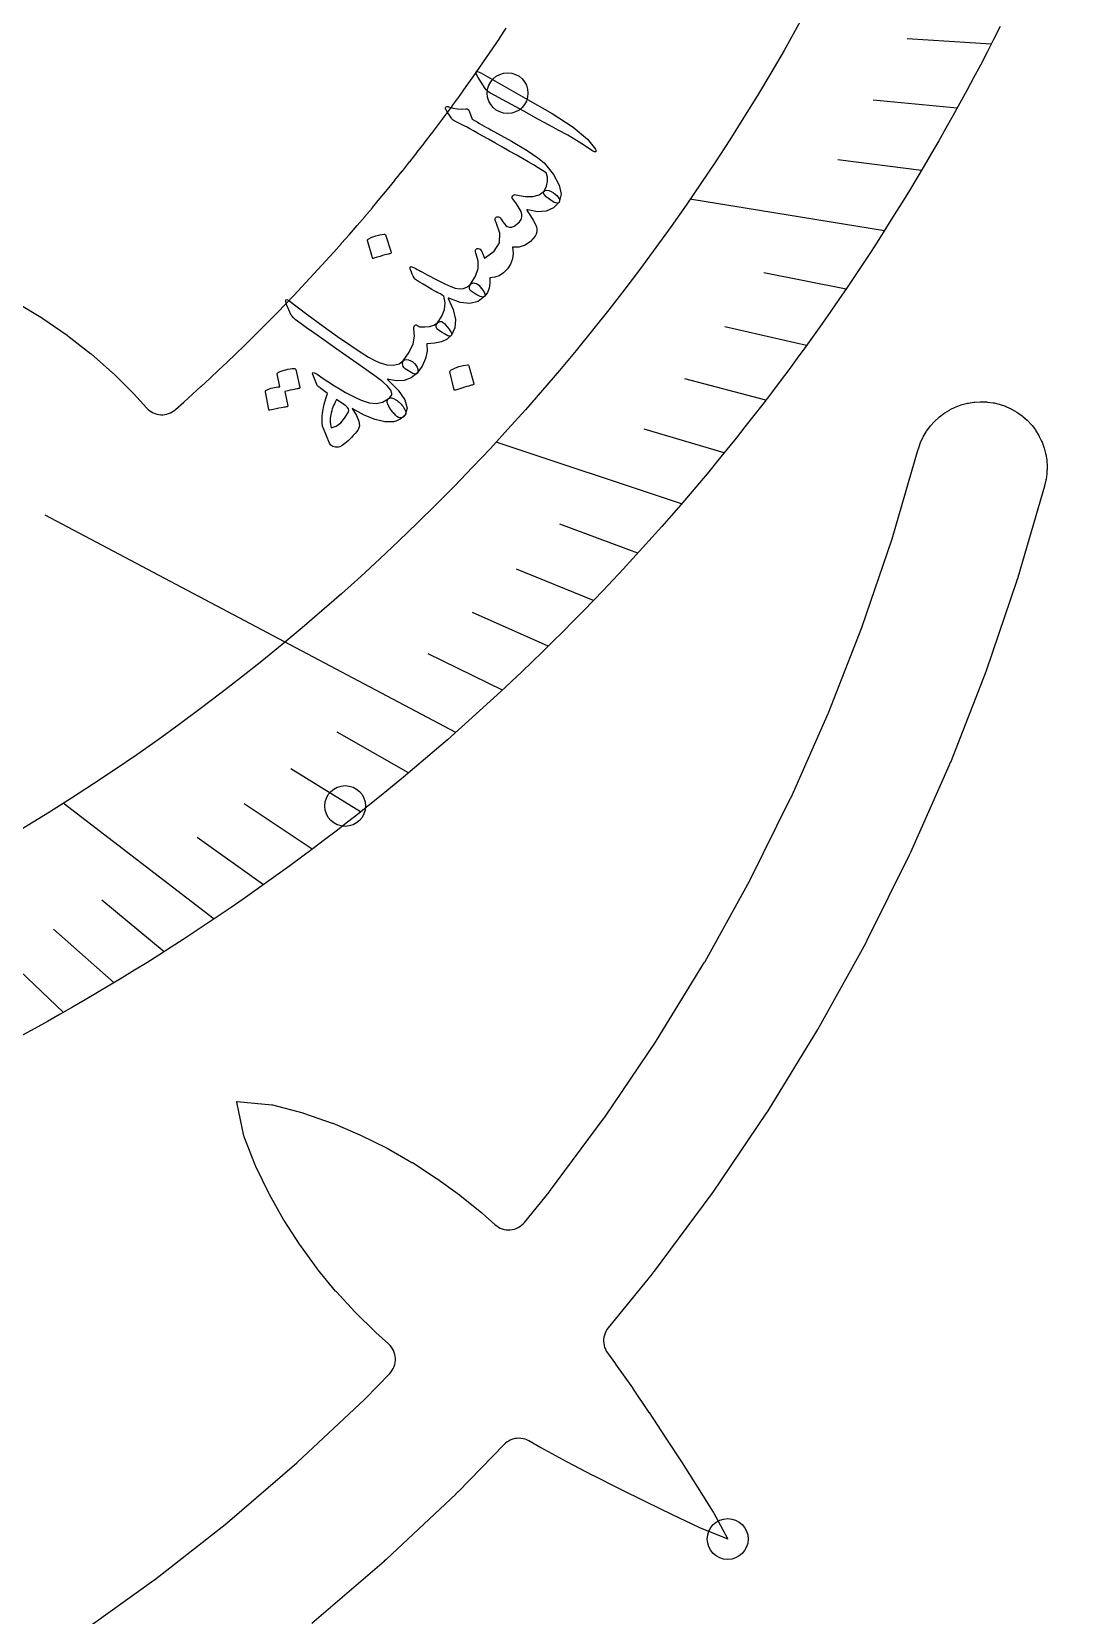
# Model space of a CAD drawing. Header units: millimetres. Extents: x -40.3 to 40.3, y -40.3 to 40.3.
# Drawn here: x 13.85 to 26.6, y -20.91 to -1.49 of the extents above; entities that cross this region are included whole.
import ezdxf

# ---------------------------------------------------------------- set-up
doc = ezdxf.new("R2010")
doc.units = ezdxf.units.MM
for name, color, linetype in [('CUT_INNER', 6, 'Continuous'), ('ENGRAVE', 7, 'Continuous'), ('ENGRAVE_FINE', 8, 'Continuous'), ('TEXT', 5, 'Continuous')]:
    doc.layers.add(name, color=color, linetype=linetype)

msp = doc.modelspace()

# ---------------------------------------------------------------- linework, layer by layer
at = {"layer": 'CUT_INNER'}
for points in [[(13.6619, -4.8098), (13.9798, -5.0005), (13.9865, -5.0049), (14.2849, -5.211), (14.2909, -5.2154), (14.5715, -5.4351), (14.577, -5.4397), (14.8409, -5.6719), (14.846, -5.6767), (15.0939, -5.9209), (15.0986, -5.9258), (15.2604, -6.1033), (15.2776, -6.1205), (15.2965, -6.1359), (15.3167, -6.1494), (15.3382, -6.1609), (15.3607, -6.1702), (15.384, -6.1773), (15.4078, -6.1821), (15.4321, -6.1846), (15.4564, -6.1847), (15.4807, -6.1824), (15.5046, -6.1778), (15.5279, -6.1709), (15.5505, -6.1617), (15.572, -6.1504), (15.5924, -6.137), (15.6114, -6.1217), (15.7137, -6.0307), (15.7148, -6.0296), (15.8211, -5.9339), (15.8222, -5.9329), (15.9279, -5.8365), (15.9291, -5.8355), (16.0341, -5.7385), (16.0353, -5.7374), (16.1398, -5.6397), (16.1409, -5.6387), (16.2448, -5.5404), (16.2459, -5.5393), (16.3492, -5.4404), (16.3503, -5.4393), (16.4529, -5.3398), (16.454, -5.3387), (16.5561, -5.2385), (16.5572, -5.2374), (16.6586, -5.1366), (16.6597, -5.1355), (16.7605, -5.0341), (16.7616, -5.033), (16.8618, -4.9309), (16.8629, -4.9298), (16.9625, -4.8271), (16.9635, -4.826), (17.0625, -4.7227), (17.0635, -4.7216), (17.1618, -4.6177), (17.1629, -4.6166), (17.2605, -4.5121), (17.2616, -4.511), (17.3586, -4.4059), (17.3596, -4.4048), (17.456, -4.2991), (17.457, -4.298), (17.5528, -4.1917), (17.5538, -4.1906), (17.6489, -4.0837), (17.6499, -4.0826), (17.7443, -3.9751), (17.7453, -3.974), (17.8391, -3.866), (17.8401, -3.8648), (17.9331, -3.7562), (17.9341, -3.755), (18.0266, -3.6459), (18.0275, -3.6447), (18.1193, -3.535), (18.1203, -3.5338), (18.2113, -3.4235), (18.2123, -3.4223), (18.3027, -3.3115), (18.3037, -3.3103), (18.3934, -3.1989), (18.3944, -3.1977), (18.4834, -3.0858), (18.4843, -3.0846), (18.5727, -2.9721), (18.5736, -2.9709), (18.6613, -2.8579), (18.6622, -2.8567), (18.7492, -2.7431), (18.7501, -2.7419), (18.8363, -2.6278), (18.8373, -2.6266), (18.9228, -2.5119), (18.9237, -2.5107), (19.0086, -2.3956), (19.0095, -2.3943), (19.0936, -2.2787), (19.0945, -2.2774), (19.1779, -2.1613), (19.1788, -2.16), (19.2615, -2.0433), (19.2624, -2.0421), (19.3444, -1.9249), (19.3453, -1.9236), (19.4266, -1.8059), (19.4274, -1.8047), (19.508, -1.6865), (19.5089, -1.6852), (19.5887, -1.5665), (19.5895, -1.5653), (19.6686, -1.4461)], [(25.7269, -1.4258), (25.6469, -1.5835), (25.566, -1.7406), (25.4842, -1.8972), (25.4013, -2.0533), (25.3176, -2.2089), (25.2328, -2.364), (25.1471, -2.5186), (25.0605, -2.6726), (24.9729, -2.8261), (24.8844, -2.9791), (24.795, -3.1315), (24.7046, -3.2833), (24.6133, -3.4347), (24.521, -3.5854), (24.4279, -3.7356), (24.3338, -3.8852), (24.2388, -4.0342), (24.1429, -4.1826), (24.046, -4.3305), (23.9483, -4.4777), (23.8497, -4.6243), (23.7501, -4.7704), (23.6497, -4.9158), (23.5484, -5.0606), (23.4462, -5.2048), (23.3431, -5.3483), (23.2392, -5.4912), (23.1343, -5.6335), (23.0286, -5.7751), (22.9221, -5.9161), (22.8146, -6.0564), (22.7063, -6.1961), (22.5972, -6.3351), (22.4872, -6.4734), (22.3763, -6.611), (22.2646, -6.748), (22.1521, -6.8843), (22.0387, -7.0198), (21.9245, -7.1547), (21.8095, -7.2889), (21.6937, -7.4224), (21.577, -7.5551), (21.4596, -7.6872), (21.3413, -7.8185), (21.2222, -7.9491), (21.1023, -8.0789), (20.9817, -8.208), (20.8602, -8.3364), (20.7379, -8.464), (20.6149, -8.5909), (20.4911, -8.717), (20.3665, -8.8423), (20.2412, -8.9669), (20.1151, -9.0907), (19.9882, -9.2138), (19.8606, -9.336), (19.7322, -9.4575), (19.6031, -9.5782), (19.4733, -9.6981), (19.3427, -9.8171), (19.2114, -9.9354), (19.0794, -10.0529), (18.9466, -10.1696), (18.8132, -10.2854), (18.679, -10.4004), (18.5441, -10.5146), (18.4086, -10.628), (18.2723, -10.7405), (18.1354, -10.8522), (17.9977, -10.9631), (17.8594, -11.0731), (17.7204, -11.1823), (17.5808, -11.2906), (17.4405, -11.398), (17.2995, -11.5046), (17.1579, -11.6103), (17.0156, -11.7151), (16.8727, -11.8191), (16.7291, -11.9222), (16.585, -12.0244), (16.4402, -12.1257), (16.2948, -12.2262), (16.1487, -12.3257), (16.0021, -12.4243), (15.8549, -12.5221), (15.707, -12.6189), (15.5586, -12.7148), (15.4096, -12.8098), (15.26, -12.9039), (15.1098, -12.9971), (14.9591, -13.0894), (14.8078, -13.1807), (14.6559, -13.2711), (14.5035, -13.3605), (14.3505, -13.4491), (14.1971, -13.5366), (14.043, -13.6233), (13.8885, -13.709), (13.7334, -13.7937)], [(14.4331, -21.1308), (15.3473, -20.4764), (15.3562, -20.4697), (16.2405, -19.7755), (16.2491, -19.7684), (17.1017, -19.0356), (17.11, -19.0282), (17.9293, -18.2583), (17.9372, -18.2505), (18.2392, -17.9403), (18.2559, -17.9213), (18.2706, -17.9008), (18.2831, -17.8789), (18.2934, -17.8558), (18.3013, -17.8318), (18.3067, -17.8072), (18.3096, -17.7821), (18.31, -17.7569), (18.3078, -17.7317), (18.3031, -17.7069), (18.2959, -17.6828), (18.2863, -17.6594), (18.2744, -17.6371), (18.2604, -17.6162), (18.2443, -17.5968), (18.2263, -17.5791), (18.0696, -17.4397), (18.0651, -17.4355), (17.8192, -17.194), (17.8146, -17.1893), (17.5809, -16.9345), (17.5764, -16.9294), (17.3554, -16.6606), (17.3511, -16.6551), (17.1434, -16.3715), (17.1393, -16.3656), (16.9456, -16.0665), (16.9417, -16.0601), (16.7631, -15.7445), (16.7594, -15.7374), (16.5979, -15.4037), (16.5941, -15.3949), (16.4543, -15.0381), (16.4526, -15.0332), (16.4513, -15.0281), (16.3644, -14.6122), (16.3635, -14.6065), (16.3693, -14.6068), (16.7924, -14.6452), (16.7976, -14.6459), (16.8027, -14.647), (17.1732, -14.7448), (17.1824, -14.7476), (17.5324, -14.8696), (17.5399, -14.8725), (17.874, -15.0136), (17.8808, -15.0167), (18.2002, -15.1747), (18.2065, -15.178), (18.5121, -15.3517), (18.5181, -15.3553), (18.8106, -15.5439), (18.8162, -15.5478), (19.0962, -15.7507), (19.1014, -15.7546), (19.3696, -15.9711), (19.3743, -15.9751), (19.5322, -16.116), (19.5519, -16.1318), (19.573, -16.1456), (19.5954, -16.1572), (19.6189, -16.1664), (19.6432, -16.1733), (19.6681, -16.1776), (19.6933, -16.1794), (19.7185, -16.1787), (19.7435, -16.1754), (19.7681, -16.1696), (19.7919, -16.1614), (19.8149, -16.1508), (19.8366, -16.138), (19.8569, -16.123), (19.8756, -16.1061), (19.8925, -16.0873), (20.194, -15.7171), (20.2008, -15.7083), (20.8713, -14.8058), (20.8777, -14.7968), (21.5075, -13.8654), (21.5135, -13.8561), (22.1014, -12.8977), (22.107, -12.8882), (22.6517, -11.9047), (22.6569, -11.8949), (23.1575, -10.8882), (23.1622, -10.8781), (23.6177, -9.8502), (23.622, -9.84), (24.0314, -8.7929), (24.0352, -8.7825), (24.3978, -7.7182), (24.4011, -7.7077), (24.7218, -6.6088), (24.7237, -6.603), (24.7466, -6.5369), (24.7511, -6.5255), (24.7791, -6.4648), (24.7847, -6.4539), (24.8185, -6.3962), (24.8252, -6.3859), (24.8645, -6.3318), (24.8722, -6.3222), (24.9166, -6.2722), (24.9251, -6.2635), (24.9742, -6.218), (24.9836, -6.2102), (25.0369, -6.1698), (25.047, -6.1628), (25.104, -6.1279), (25.1147, -6.122), (25.1749, -6.0927), (25.1862, -6.0879), (25.2489, -6.0647), (25.2606, -6.0611), (25.3253, -6.0441), (25.3373, -6.0416), (25.4033, -6.0311), (25.4155, -6.0298), (25.4823, -6.0258), (25.4945, -6.0257), (25.5613, -6.0282), (25.5736, -6.0293), (25.6398, -6.0384), (25.6518, -6.0407), (25.7169, -6.0562), (25.7287, -6.0597), (25.7919, -6.0815), (25.8032, -6.0861), (25.864, -6.1141), (25.8748, -6.1197), (25.9326, -6.1535), (25.9428, -6.1602), (25.997, -6.1995), (26.0065, -6.2072), (26.0565, -6.2515), (26.0653, -6.2601), (26.1107, -6.3092), (26.1186, -6.3186), (26.159, -6.3719), (26.1659, -6.382), (26.2009, -6.439), (26.2068, -6.4497), (26.236, -6.5099), (26.2408, -6.5212), (26.264, -6.5839), (26.2677, -6.5956), (26.2846, -6.6603), (26.2872, -6.6723), (26.2977, -6.7383), (26.299, -6.7505), (26.303, -6.8172), (26.3031, -6.8295), (26.3005, -6.8963), (26.2995, -6.9085), (26.2903, -6.9748), (26.2881, -6.9868), (26.2718, -7.0549), (26.2702, -7.0608), (25.9433, -8.1808), (25.9425, -8.1834), (25.9326, -8.2149), (25.9317, -8.2175), (25.5549, -9.3235), (25.554, -9.3261), (25.5426, -9.3571), (25.5417, -9.3597), (25.1162, -10.4479), (25.1151, -10.4505), (25.1024, -10.481), (25.1013, -10.4835), (24.628, -11.5517), (24.6268, -11.5543), (24.6128, -11.5841), (24.6116, -11.5866), (24.0913, -12.6328), (24.0901, -12.6353), (24.0747, -12.6645), (24.0734, -12.667), (23.5073, -13.689), (23.5059, -13.6915), (23.4893, -13.72), (23.4878, -13.7223), (22.8769, -14.7183), (22.8754, -14.7207), (22.8575, -14.7484), (22.856, -14.7507), (22.2015, -15.7186), (22.1999, -15.7209), (22.1808, -15.7478), (22.1792, -15.7501), (21.4824, -16.6879), (21.4807, -16.6902), (21.4605, -16.7162), (21.4587, -16.7184), (20.9185, -17.3819), (20.9036, -17.4022), (20.8908, -17.424), (20.8802, -17.4469), (20.8721, -17.4708), (20.8663, -17.4954), (20.8631, -17.5204), (20.8624, -17.5457), (20.8643, -17.5708), (20.8687, -17.5957), (20.8756, -17.62), (20.8849, -17.6435), (20.8965, -17.6659), (20.9104, -17.687), (21.0096, -17.8231), (21.011, -17.8251), (21.2163, -18.1186), (21.2174, -18.1202), (21.4193, -18.4183), (21.4201, -18.4195), (21.6191, -18.7207), (21.8172, -19.0258), (22.0134, -19.3329), (22.0141, -19.334), (22.2053, -19.6402), (22.2091, -19.6467), (22.3825, -19.9655), (22.3847, -19.9702), (22.3794, -19.9684), (22.0431, -19.833), (22.0363, -19.83), (21.7101, -19.6754), (21.7089, -19.6748), (21.3828, -19.5159), (21.0572, -19.3545), (20.7332, -19.1905), (20.732, -19.1899), (20.4126, -19.0237), (20.4109, -19.0228), (20.0957, -18.8526), (20.0936, -18.8514), (19.9452, -18.7675), (19.9226, -18.7562), (19.899, -18.7473), (19.8746, -18.7407), (19.8497, -18.7367), (19.8245, -18.7352), (19.7993, -18.7362), (19.7743, -18.7398), (19.7498, -18.7458), (19.726, -18.7544), (19.7032, -18.7652), (19.6816, -18.7783), (19.6615, -18.7936), (19.643, -18.8107), (19.0774, -19.3916), (19.0755, -19.3935), (19.0519, -19.4167), (19.0499, -19.4186), (18.1985, -20.2187), (18.1964, -20.2206), (18.1719, -20.2427), (18.1698, -20.2445), (17.2837, -21.0061)]]:
    msp.add_lwpolyline(points, dxfattribs=at)
at = {"layer": 'ENGRAVE'}
for points in [[(24.3066, -3.928), (21.9223, -3.5427)], [(21.8188, -7.2781), (19.5454, -6.5198)], [(19.0492, -10.0795), (14.0141, -7.4153)], [(16.0844, -12.3692), (14.2354, -10.9473)]]:
    msp.add_lwpolyline(points, dxfattribs=at)
for centre, radius in [((0, 11.5231), 26.6001), ((19.6857, -2.2422), 0.25), ((17.6929, -10.9826), 0.25), ((22.3853, -19.9708), 0.25)]:
    msp.add_circle(centre, radius, dxfattribs=at)
at = {"layer": 'ENGRAVE_FINE'}
for points in [[(25.6171, -1.6417), (24.5867, -1.5757)], [(25.1979, -2.4272), (24.1707, -2.3283)], [(24.7607, -3.1893), (23.7379, -3.0575)], [(23.8367, -4.6435), (22.8265, -4.4467)], [(23.352, -5.336), (22.35, -5.1071)], [(22.8535, -6.0058), (21.8609, -5.7449)], [(22.3422, -6.6531), (21.3601, -6.3607)], [(21.2843, -7.8812), (20.327, -7.5267)], [(20.7394, -8.4625), (19.7962, -8.0777)], [(20.1848, -9.0225), (19.2569, -8.6078)], [(19.6212, -9.5614), (18.7098, -9.1173)], [(18.4696, -10.5772), (17.5944, -10.076)], [(17.8828, -11.0546), (17.0273, -10.5258)], [(17.2893, -11.5123), (16.4545, -10.9564)], [(16.6897, -11.9503), (15.8767, -11.3682)], [(15.4738, -12.769), (14.7073, -12.1365)], [(14.8585, -13.1502), (14.1166, -12.4936)], [(14.2386, -13.513), (13.5223, -12.8332)]]:
    msp.add_lwpolyline(points, dxfattribs=at)
at = {"layer": 'TEXT'}
for points in [[(19.3259, -2.0503), (19.3007, -2.0045), (19.2978, -1.9799), (19.3173, -1.9764), (19.3591, -1.9941), (19.9012, -2.3032), (20.234, -2.4925), (20.4889, -2.6596), (20.6653, -2.8053), (20.7628, -2.9301), (20.7681, -2.9442), (20.7692, -2.9542), (20.7662, -2.9602), (20.759, -2.9621), (20.7503, -2.9616), (20.7406, -2.9587), (20.7297, -2.9535), (20.7178, -2.9459), (20.6277, -2.883), (20.5292, -2.8205), (20.4224, -2.7583), (20.3073, -2.6963), (20.2776, -2.6796), (20.1969, -2.6351), (20.0652, -2.5628), (19.8826, -2.4625), (19.4762, -2.2422), (19.4556, -2.2291), (19.4379, -2.2151), (19.4232, -2.2002), (19.4114, -2.1845)], [(18.9964, -2.5503), (18.9729, -2.5126), (18.954, -2.483), (18.9398, -2.4613), (18.9304, -2.4476), (18.9249, -2.4383), (18.9223, -2.4297), (18.9228, -2.4219), (18.9263, -2.4148), (18.9328, -2.4086), (18.941, -2.4055), (18.9509, -2.4054), (18.9624, -2.4085), (19.018, -2.4246), (19.0717, -2.4342), (19.1234, -2.4374), (19.1731, -2.4341), (19.1882, -2.4341), (19.2009, -2.4401), (19.2111, -2.4522), (19.2188, -2.4704), (19.2508, -2.56), (19.2814, -2.5778), (19.3114, -2.5952), (19.341, -2.6123), (19.37, -2.629), (19.3986, -2.6453), (19.4266, -2.6612), (19.4541, -2.6767), (19.4811, -2.6919), (19.7314, -2.8319), (19.9239, -2.9457), (20.0582, -3.0337), (20.1343, -3.0962), (20.2502, -3.24), (20.3193, -3.3688), (20.3416, -3.4822), (20.317, -3.5801), (20.3154, -3.5822), (20.3139, -3.5843), (20.3124, -3.5864), (20.3108, -3.5884), (20.2902, -3.5922), (20.2581, -3.5806), (20.2146, -3.5536), (20.1596, -3.5112), (20.1405, -3.4939), (20.1298, -3.4769), (20.1276, -3.4603), (20.1338, -3.4439), (20.1622, -3.3841), (20.1755, -3.3268), (20.1738, -3.272), (20.1572, -3.2199), (20.113, -3.1903), (20.062, -3.1577), (20.004, -3.1223), (19.9392, -3.0839), (19.8678, -3.0426), (19.7903, -2.9985), (19.7066, -2.9515), (19.6168, -2.9016), (19.529, -2.8519), (19.45, -2.8073), (19.3797, -2.7679), (19.3182, -2.7338), (19.2656, -2.7047), (19.2221, -2.6803), (19.1877, -2.6608), (19.1623, -2.646), (19.0317, -2.5795), (19.0198, -2.5716), (19.0099, -2.5641), (19.0021, -2.557), (18.9964, -2.5503)], [(19.2998, -4.2176), (19.2941, -4.2027), (19.291, -4.1892), (19.2906, -4.1769), (19.2927, -4.166), (19.2973, -4.1571), (19.3043, -4.1508), (19.3135, -4.1473), (19.325, -4.1464), (19.3372, -4.1492), (19.3486, -4.1565), (19.3591, -4.1685), (19.3687, -4.1851), (19.3726, -4.1947), (19.3768, -4.2044), (19.3813, -4.2141), (19.3862, -4.2239), (19.3911, -4.234), (19.3957, -4.2444), (19.4, -4.2552), (19.404, -4.2664), (19.5222, -4.178), (19.585, -4.075), (19.5922, -3.9579), (19.5439, -3.8274), (19.5378, -3.8127), (19.5342, -3.7996), (19.533, -3.788), (19.5343, -3.778), (19.5386, -3.7689), (19.545, -3.7622), (19.5535, -3.758), (19.5641, -3.7563), (19.5755, -3.7577), (19.5862, -3.763), (19.5963, -3.7723), (19.6057, -3.7855), (19.6273, -3.8189), (19.6468, -3.8451), (19.6644, -3.8641), (19.6799, -3.8758), (19.7072, -3.886), (19.7363, -3.8851), (19.7673, -3.8729), (19.8001, -3.8496), (19.8298, -3.8196), (19.8499, -3.7894), (19.8604, -3.7592), (19.8613, -3.7288), (19.8513, -3.6942), (19.8291, -3.651), (19.7945, -3.5994), (19.7477, -3.5392), (19.7423, -3.5316), (19.7409, -3.523), (19.7435, -3.5133), (19.75, -3.5027), (19.7586, -3.4934), (19.7678, -3.4877), (19.7774, -3.4854), (19.7876, -3.4868), (19.9005, -3.5101), (19.9962, -3.5104), (20.0745, -3.4876), (20.1353, -3.4419), (20.1495, -3.4335), (20.168, -3.4319), (20.191, -3.4371), (20.2183, -3.4492), (20.2465, -3.4642), (20.2702, -3.4804), (20.2895, -3.4977), (20.3044, -3.5162), (20.3164, -3.5355), (20.3227, -3.5522), (20.3234, -3.5664), (20.3185, -3.5781), (20.2468, -3.6479), (20.1584, -3.6871), (20.0535, -3.6957), (19.9323, -3.6736), (19.9261, -3.6723), (19.9227, -3.6736), (19.9222, -3.6774), (19.9245, -3.6838), (19.9675, -3.7464), (20.0007, -3.8002), (20.0244, -3.8451), (20.0385, -3.8812), (20.044, -3.9128), (20.0432, -3.9426), (20.0363, -3.9706), (20.0231, -3.9966), (19.9659, -4.0612), (19.9007, -4.1051), (19.8277, -4.1284), (19.7471, -4.1309), (19.754, -4.2042), (19.7457, -4.2731), (19.7221, -4.3374), (19.6834, -4.3971), (19.6358, -4.446), (19.5839, -4.4802), (19.528, -4.4997), (19.4681, -4.5044), (19.469, -4.5713), (19.4592, -4.6317), (19.4386, -4.6854), (19.4074, -4.7323), (19.3851, -4.7425), (19.3496, -4.7352), (19.3009, -4.7105), (19.2392, -4.6684), (19.2236, -4.6517), (19.2173, -4.6324), (19.2202, -4.6104), (19.2324, -4.5857), (19.2925, -4.4854), (19.3237, -4.3905), (19.3261, -4.3012), (19.2998, -4.2176)], [(17.9673, -4.0486), (17.9669, -4.0442), (17.9683, -4.0397), (17.9713, -4.0352), (17.9762, -4.0306), (18.0222, -4.0079), (18.0697, -3.9901), (18.1188, -3.9771), (18.1695, -3.969), (18.1759, -3.9694), (18.1808, -3.9714), (18.1844, -3.975), (18.1866, -3.9803), (18.2581, -4.1931), (18.2587, -4.1994), (18.256, -4.2043), (18.2498, -4.2079), (18.2401, -4.2101), (18.2317, -4.212), (18.2188, -4.2153), (18.2014, -4.22), (18.1795, -4.2259), (18.1528, -4.2335), (18.1212, -4.2428), (18.0847, -4.2538), (18.0432, -4.2666), (18.0371, -4.2677), (18.0326, -4.2671), (18.0298, -4.2646), (18.0285, -4.2602)], [(18.5552, -4.5282), (18.5471, -4.5204), (18.5379, -4.5066), (18.5275, -4.4869), (18.5159, -4.4612), (18.5058, -4.4358), (18.4979, -4.4152), (18.4921, -4.3993), (18.4885, -4.3882), (18.49, -4.3743), (18.4975, -4.368), (18.5109, -4.3693), (18.5304, -4.3782), (18.543, -4.3852), (18.558, -4.3933), (18.5757, -4.4026), (18.5959, -4.413), (18.6183, -4.4247), (18.6427, -4.4378), (18.6689, -4.4524), (18.6971, -4.4683), (18.8172, -4.5318), (18.9149, -4.5804), (18.9902, -4.6142), (19.043, -4.6333), (19.097, -4.641), (19.1466, -4.6356), (19.1917, -4.6172), (19.2324, -4.5857), (19.2439, -4.5765), (19.2565, -4.5708), (19.2703, -4.5686), (19.2854, -4.5699), (19.3023, -4.5748), (19.3182, -4.5839), (19.3332, -4.5972), (19.3471, -4.6147), (19.3804, -4.658), (19.4015, -4.692), (19.4105, -4.7168), (19.4074, -4.7323), (19.3246, -4.7966), (19.2229, -4.8222), (19.1027, -4.809), (18.9641, -4.7571), (18.9588, -4.7557), (18.9559, -4.7559), (18.9553, -4.7578), (18.9572, -4.7612), (19.0188, -4.8957), (19.0458, -5.0156), (19.0384, -5.1207), (18.9965, -5.2107), (18.9886, -5.2182), (18.9785, -5.2216), (18.9661, -5.2207), (18.9515, -5.2158), (18.9326, -5.2062), (18.9095, -5.1933), (18.8822, -5.1771), (18.8506, -5.1575), (18.823, -5.1349), (18.8096, -5.111), (18.8103, -5.086), (18.8252, -5.0598), (18.8807, -4.9776), (18.9124, -4.8956), (18.9204, -4.8139), (18.9046, -4.7329), (18.899, -4.7268), (18.8846, -4.7173), (18.8613, -4.7044), (18.8293, -4.6882), (18.8095, -4.6781), (18.7855, -4.6651), (18.7575, -4.6492), (18.7252, -4.6302), (18.6889, -4.6085), (18.6484, -4.5843), (18.6039, -4.5576), (18.5552, -4.5282)], [(18.2426, -6.1063), (18.2199, -6.0664), (18.2085, -6.0338), (18.2085, -6.0087), (18.2198, -5.991), (18.2409, -5.9721), (18.2556, -5.9547), (18.264, -5.9388), (18.266, -5.9245), (18.2515, -5.8825), (18.2144, -5.8343), (18.1549, -5.7798), (18.073, -5.7189), (17.876, -5.5822), (17.7012, -5.4599), (17.5484, -5.3521), (17.4175, -5.2591), (17.3082, -5.181), (17.2204, -5.1181), (17.1541, -5.0704), (17.1091, -5.038), (17.0805, -5.0153), (17.0579, -4.9951), (17.0413, -4.9774), (17.0308, -4.9621), (16.9728, -4.8323), (16.9651, -4.7966), (16.9672, -4.7768), (16.9789, -4.7731), (17.0003, -4.7853), (17.2247, -4.9532), (17.4248, -5.0998), (17.6006, -5.2252), (17.7519, -5.3297), (17.8784, -5.4136), (17.98, -5.4775), (18.0566, -5.5214), (18.1082, -5.5454), (18.2053, -5.5718), (18.2876, -5.5766), (18.3553, -5.5599), (18.408, -5.5217), (18.4249, -5.5098), (18.4458, -5.5061), (18.4709, -5.5105), (18.5001, -5.523), (18.5241, -5.5379), (18.5446, -5.5561), (18.5616, -5.5777), (18.5751, -5.6026), (18.5832, -5.6265), (18.586, -5.6469), (18.5834, -5.6637), (18.5755, -5.6768), (18.5037, -5.734), (18.4185, -5.7652), (18.3201, -5.7703), (18.2087, -5.7492), (18.3426, -5.885), (18.4243, -6.0029), (18.4534, -6.1033), (18.4301, -6.1859), (18.4181, -6.2015), (18.4057, -6.2131), (18.3928, -6.2206), (18.3794, -6.2239), (18.3628, -6.2235), (18.3457, -6.2177), (18.3282, -6.2064), (18.3102, -6.1897), (18.3011, -6.1791), (18.2921, -6.1686), (18.2833, -6.1583), (18.2746, -6.148), (18.2661, -6.1378), (18.2579, -6.1274), (18.2501, -6.1169), (18.2426, -6.1063)], [(18.8252, -5.0598), (18.8435, -5.0489), (18.8585, -5.0422), (18.8701, -5.0398), (18.8783, -5.0417), (18.8881, -5.0478), (18.8991, -5.0565), (18.911, -5.0678), (18.9241, -5.0818), (18.9635, -5.1295), (18.9887, -5.1668), (18.9997, -5.1939), (18.9965, -5.2107), (18.9431, -5.2566), (18.8751, -5.2895), (18.7926, -5.3092), (18.6959, -5.3156), (18.6975, -5.4063), (18.6777, -5.4972), (18.6365, -5.588), (18.5738, -5.6787), (18.564, -5.6858), (18.5523, -5.6879), (18.5386, -5.6851), (18.523, -5.6775), (18.431, -5.62), (18.4207, -5.6136), (18.412, -5.6041), (18.4047, -5.5917), (18.399, -5.5763), (18.3964, -5.5623), (18.3967, -5.5488), (18.4, -5.5359), (18.4063, -5.5236), (18.4799, -5.4156), (18.5262, -5.3141), (18.5452, -5.2194), (18.5372, -5.1317), (18.5353, -5.1205), (18.5361, -5.1101), (18.5396, -5.1005), (18.5459, -5.0916), (18.5536, -5.0851), (18.5616, -5.0826), (18.5698, -5.0842), (18.5782, -5.0898), (18.5855, -5.0959), (18.5923, -5.1007), (18.5985, -5.1041), (18.6043, -5.1063), (18.671, -5.1084), (18.7301, -5.1013), (18.7815, -5.0851), (18.8252, -5.0598)], [(16.8605, -5.6838), (16.8605, -5.6794), (16.8623, -5.6751), (16.8658, -5.6707), (16.871, -5.6665), (16.8949, -5.6562), (16.9188, -5.647), (16.9429, -5.6391), (16.967, -5.6324), (16.9916, -5.6268), (17.0167, -5.6225), (17.0423, -5.6194), (17.0686, -5.6174), (17.075, -5.6184), (17.0801, -5.6211), (17.0839, -5.6256), (17.0864, -5.6318), (17.1375, -5.8526), (17.137, -5.8567), (17.1336, -5.8601), (17.1272, -5.8628), (17.118, -5.8647), (17.1108, -5.8652), (17.1, -5.8669), (17.0855, -5.8697), (17.0674, -5.8736), (17.0453, -5.8787), (17.0192, -5.8848), (16.989, -5.8921), (16.9546, -5.9004), (16.9908, -6.0737), (16.9909, -6.0801), (16.9876, -6.0848), (16.981, -6.0878), (16.9711, -6.0893), (16.9625, -6.0905), (16.9493, -6.0927), (16.9313, -6.0958), (16.9087, -6.1), (16.8812, -6.1053), (16.8486, -6.1119), (16.8108, -6.1199), (16.7679, -6.1292), (16.7625, -6.1291), (16.7586, -6.1275), (16.7563, -6.1244), (16.7556, -6.1199), (16.7155, -5.9022), (16.7155, -5.8978), (16.7173, -5.8934), (16.7209, -5.8891), (16.7262, -5.8849), (16.7459, -5.8755), (16.7659, -5.8674), (16.7862, -5.8605), (16.8068, -5.8547), (16.8277, -5.8501), (16.8486, -5.8464), (16.8697, -5.8438), (16.8909, -5.8421)], [(18.9781, -5.6578), (18.978, -5.6532), (18.9796, -5.6486), (18.9831, -5.6438), (18.9884, -5.6389), (19.0373, -5.6145), (19.0874, -5.5952), (19.139, -5.5809), (19.1919, -5.5717), (19.1984, -5.572), (19.2034, -5.574), (19.2068, -5.5777), (19.2088, -5.5832), (19.2698, -5.8041), (19.2701, -5.8106), (19.267, -5.8158), (19.2603, -5.8196), (19.2502, -5.822), (19.2415, -5.8242), (19.228, -5.8278), (19.2097, -5.8329), (19.1866, -5.8394), (19.1586, -5.8477), (19.1254, -5.8579), (19.087, -5.8699), (19.0434, -5.8839), (19.037, -5.8852), (19.0324, -5.8846), (19.0296, -5.882), (19.0286, -5.8775)], [(17.8897, -6.007), (17.9862, -6.0401), (18.0735, -6.0484), (18.1514, -6.0321), (18.2198, -5.991), (18.2393, -5.9804), (18.2618, -5.9785), (18.2873, -5.9853), (18.3159, -6.0008), (18.3295, -6.0106), (18.3429, -6.0212), (18.356, -6.0324), (18.369, -6.0444), (18.3814, -6.0571), (18.3928, -6.0708), (18.4034, -6.0854), (18.4131, -6.101), (18.4274, -6.1282), (18.4353, -6.1511), (18.4368, -6.1697), (18.4319, -6.184), (18.4017, -6.2154), (18.3671, -6.2402), (18.3282, -6.2586), (18.2849, -6.2703), (18.1797, -6.2717), (18.0604, -6.245), (17.9272, -6.1902), (17.7801, -6.1073), (17.831, -6.193), (17.8609, -6.2635), (17.8701, -6.319), (17.8584, -6.3594), (17.8468, -6.3759), (17.8339, -6.3928), (17.8197, -6.41), (17.8043, -6.4276), (17.7875, -6.4455), (17.7692, -6.4641), (17.7494, -6.4832), (17.7281, -6.5028), (17.6876, -6.5376), (17.6546, -6.5624), (17.6289, -6.5772), (17.6107, -6.5821), (17.5727, -6.5815), (17.5418, -6.573), (17.5181, -6.5567), (17.5016, -6.5325), (17.4622, -6.4453), (17.4338, -6.3755), (17.4165, -6.3233), (17.4104, -6.2886), (17.4095, -6.2491), (17.4113, -6.2078), (17.4156, -6.1648), (17.4227, -6.1201), (17.4323, -6.0735), (17.4444, -6.0253), (17.4592, -5.9752), (17.4765, -5.9234), (17.394, -5.8624), (17.3846, -5.8546), (17.3759, -5.8473), (17.368, -5.8407), (17.3609, -5.8346), (17.3548, -5.8288), (17.3499, -5.8231), (17.3462, -5.8176), (17.3438, -5.8122), (17.2947, -5.6926), (17.2906, -5.6743), (17.2984, -5.6673), (17.3181, -5.6718), (17.3497, -5.6876), (17.4218, -5.7387), (17.4927, -5.7865), (17.5625, -5.831), (17.631, -5.8722), (17.6981, -5.9102), (17.7636, -5.9454), (17.8274, -5.9777), (17.8897, -6.007)], [(17.5877, -5.9986), (17.5788, -6.0152), (17.5699, -6.0327), (17.5609, -6.0511), (17.5519, -6.0704), (17.5433, -6.0908), (17.5357, -6.1125), (17.5288, -6.1356), (17.5229, -6.1601), (17.5172, -6.1842), (17.5131, -6.2081), (17.5106, -6.2317), (17.5096, -6.2552), (17.5102, -6.2784), (17.5127, -6.3011), (17.5169, -6.3234), (17.5229, -6.3452), (17.5829, -6.323), (17.638, -6.2826), (17.6882, -6.224), (17.7333, -6.1473), (17.7361, -6.1312), (17.732, -6.1135), (17.7209, -6.0944), (17.7028, -6.0737)]]:
    msp.add_lwpolyline(points, close=True, dxfattribs=at)

doc.saveas('drawing.dxf')
